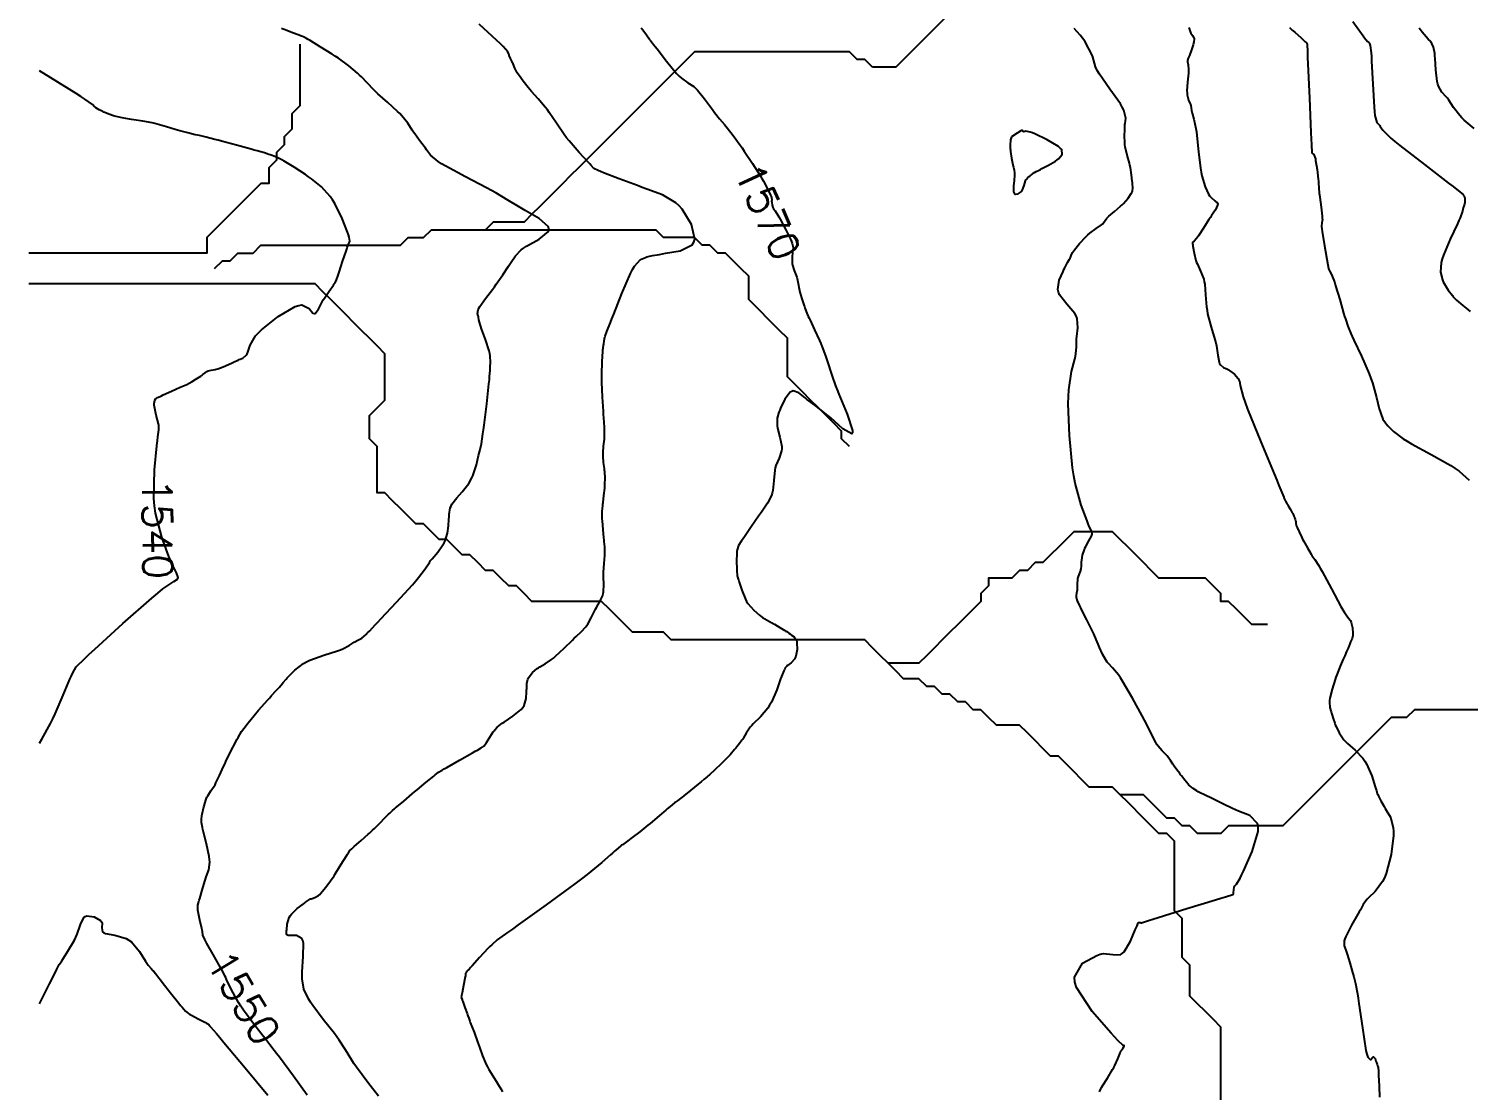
# Model space of a CAD drawing. Header units: metres. Extents: x 68 to 838477, y 94 to 1191015.
# Drawn here: x 837475.1 to 837661, y 1190464.8 to 1190601.9 of the extents above; entities that cross this region are included whole.
import ezdxf

# ---------------------------------------------------------------- set-up
doc = ezdxf.new("R2010")
doc.units = ezdxf.units.M
doc.header["$LTSCALE"] = 0.3
doc.layers.add('COTAS 10', color=1, linetype='Continuous')
doc.layers.add('DRENAJE', color=5, linetype='Continuous', lineweight=25)
doc.styles.get("Standard").update_dxf_attribs({"font": 'simplex.shx'})

msp = doc.modelspace()

# ---------------------------------------------------------------- linework, layer by layer
at = {"layer": 'COTAS 10'}
for points, elevation in [([(837511.09, 1190464.21), (837509.29, 1190466.66), (837507.48, 1190469.1), (837507.12, 1190469.58), (837506.82, 1190469.98), (837506.26, 1190470.71), (837505.85, 1190471.22), (837505.64, 1190471.49), (837505.39, 1190471.8), (837504.17, 1190473.35), (837502.83, 1190475.19), (837502.51, 1190475.67), (837502.21, 1190476.15), (837501.3, 1190477.8), (837500.67, 1190479.11), (837500.55, 1190479.37), (837500.44, 1190479.59), (837500.25, 1190480.01), (837500.02, 1190480.46), (837499.89, 1190480.69), (837499.73, 1190480.97), (837498.93, 1190482.35), (837498.12, 1190483.76), (837497.97, 1190484.05), (837497.84, 1190484.3), (837497.62, 1190484.85), (837497.54, 1190485.31), (837497.5, 1190485.51), (837497.46, 1190485.74), (837497.42, 1190485.91), (837497.22, 1190486.81), (837497.01, 1190487.88), (837496.97, 1190488.1), (837496.95, 1190488.3), (837496.95, 1190488.75), (837497.08, 1190489.19), (837497.14, 1190489.39), (837497.2, 1190489.61), (837497.52, 1190490.66), (837497.87, 1190491.82), (837497.96, 1190492.11), (837498.05, 1190492.39), (837498.36, 1190493.29), (837498.49, 1190494.3), (837498.47, 1190494.64), (837498.43, 1190495.02), (837498.09, 1190496.64), (837497.68, 1190498.17), (837497.61, 1190498.49), (837497.54, 1190498.77), (837497.44, 1190499.42), (837497.43, 1190499.72), (837497.43, 1190499.78), (837497.43, 1190499.83), (837497.42, 1190499.92), (837497.46, 1190500.17), (837497.49, 1190500.31), (837497.53, 1190500.49), (837497.74, 1190501.42), (837498.04, 1190502.43), (837498.13, 1190502.66), (837498.23, 1190502.87), (837498.62, 1190503.49), (837499.06, 1190504.09), (837499.18, 1190504.29), (837499.3, 1190504.52), (837499.75, 1190505.48), (837500.26, 1190506.62), (837500.42, 1190506.96), (837500.58, 1190507.3), (837501.23, 1190508.6), (837501.86, 1190509.82), (837502.01, 1190510.11), (837502.16, 1190510.37), (837502.6, 1190511.14), (837503.18, 1190511.94), (837503.4, 1190512.22), (837503.66, 1190512.54), (837504.81, 1190513.91), (837505.98, 1190515.24), (837506.24, 1190515.53), (837506.47, 1190515.79), (837507.09, 1190516.46), (837507.49, 1190516.89), (837507.58, 1190517), (837507.68, 1190517.11), (837507.96, 1190517.47), (837508.34, 1190517.92), (837508.49, 1190518.09), (837508.66, 1190518.27), (837509.46, 1190519.09), (837510.61, 1190519.95), (837511, 1190520.17), (837511.43, 1190520.37), (837513.24, 1190521.03), (837514.98, 1190521.58), (837515.36, 1190521.72), (837515.69, 1190521.85), (837516.51, 1190522.27), (837517, 1190522.6), (837517.12, 1190522.68), (837517.24, 1190522.75), (837517.61, 1190522.94), (837517.94, 1190523.12), (837518.03, 1190523.17), (837518.12, 1190523.23), (837518.43, 1190523.48), (837518.73, 1190523.75), (837518.81, 1190523.83), (837518.88, 1190523.9), (837519.15, 1190524.18), (837519.84, 1190524.92), (837520.18, 1190525.28), (837520.59, 1190525.72), (837522.61, 1190527.86), (837524.67, 1190530.11), (837525.1, 1190530.6), (837525.47, 1190531.04), (837526.32, 1190532.19), (837526.85, 1190533), (837527.02, 1190533.23), (837527.2, 1190533.47), (837527.94, 1190534.34), (837528.61, 1190535.25), (837528.76, 1190535.51), (837528.88, 1190535.78), (837529.18, 1190536.76), (837529.31, 1190537.74), (837529.34, 1190538.01), (837529.36, 1190538.27), (837529.4, 1190539.17), (837529.56, 1190540.03), (837529.65, 1190540.27), (837529.77, 1190540.51), (837530.4, 1190541.34), (837531.11, 1190542.13), (837531.28, 1190542.33), (837531.44, 1190542.53), (837531.94, 1190543.19), (837532.35, 1190543.94), (837532.46, 1190544.19), (837532.57, 1190544.46), (837532.92, 1190545.61), (837533.22, 1190546.8), (837533.29, 1190547.1), (837533.36, 1190547.39), (837533.57, 1190548.32), (837533.78, 1190549.62), (837533.86, 1190550.14), (837533.93, 1190550.74), (837534.26, 1190553.47), (837534.55, 1190556.07), (837534.6, 1190556.58), (837534.64, 1190557), (837534.69, 1190557.77), (837534.69, 1190558.04), (837534.69, 1190558.15), (837534.7, 1190558.27), (837534.77, 1190558.83), (837534.72, 1190559.68), (837534.66, 1190559.98), (837534.57, 1190560.32), (837534.1, 1190561.78), (837533.6, 1190563.19), (837533.5, 1190563.49), (837533.42, 1190563.74), (837533.26, 1190564.33), (837533.21, 1190564.66), (837533.19, 1190564.75), (837533.16, 1190564.83), (837533.05, 1190565.14), (837533.14, 1190565.62), (837533.23, 1190565.82), (837533.36, 1190566.04), (837534.09, 1190567.07), (837535.01, 1190568.27), (837535.25, 1190568.6), (837535.49, 1190568.93), (837536.33, 1190570.14), (837537.07, 1190571.25), (837537.25, 1190571.52), (837537.43, 1190571.78), (837537.96, 1190572.59), (837538.72, 1190573.36), (837539.03, 1190573.59), (837539.39, 1190573.83), (837541.05, 1190574.76), (837542.23, 1190575.76), (837542.29, 1190576.05), (837542.23, 1190576.33), (837541.04, 1190577.41), (837539.23, 1190578.44), (837538.78, 1190578.71), (837538.35, 1190578.96), (837537, 1190579.8), (837535.42, 1190580.72), (837534.86, 1190581.04), (837534.24, 1190581.37), (837531.53, 1190582.79), (837528.96, 1190584.18), (837528.43, 1190584.5), (837527.98, 1190584.79), (837527, 1190585.62), (837526.5, 1190586.3), (837526.35, 1190586.5), (837526.19, 1190586.71), (837525.6, 1190587.5), (837524.99, 1190588.35), (837524.82, 1190588.59), (837524.65, 1190588.83), (837524.06, 1190589.72), (837523.3, 1190590.68), (837523.04, 1190590.97), (837522.74, 1190591.26), (837521.47, 1190592.42), (837520.19, 1190593.54), (837519.9, 1190593.82), (837519.62, 1190594.08), (837518.85, 1190594.91), (837518.1, 1190595.7), (837517.85, 1190595.94), (837517.58, 1190596.18), (837516.44, 1190597.12), (837515.11, 1190598.11), (837514.71, 1190598.38), (837514.31, 1190598.65), (837512.77, 1190599.61), (837511.46, 1190600.39), (837511.2, 1190600.54), (837510.99, 1190600.66), (837510.61, 1190600.87), (837510.34, 1190600.97), (837510.2, 1190601.02), (837510.04, 1190601.09), (837509.2, 1190601.41), (837508.23, 1190601.79), (837507.99, 1190601.88), (837507.75, 1190601.97)], 1550), ([(837520.28, 1190464.05), (837518.92, 1190465.84), (837517.46, 1190467.8), (837517.12, 1190468.28), (837516.83, 1190468.71), (837516.01, 1190470.03), (837515.21, 1190471.31), (837514.91, 1190471.72), (837514.59, 1190472.16), (837513.16, 1190473.97), (837511.79, 1190475.77), (837511.5, 1190476.22), (837511.25, 1190476.63), (837510.66, 1190477.9), (837510.44, 1190479.21), (837510.42, 1190479.65), (837510.42, 1190480.12), (837510.56, 1190482.09), (837510.59, 1190483.83), (837510.51, 1190484.16), (837510.39, 1190484.42), (837509.68, 1190484.82), (837508.9, 1190484.81), (837508.75, 1190484.82), (837508.63, 1190484.83), (837508.43, 1190484.88), (837508.41, 1190484.96), (837508.41, 1190484.98), (837508.4, 1190485), (837508.39, 1190485.06), (837508.41, 1190485.28), (837508.42, 1190485.4), (837508.43, 1190485.55), (837508.51, 1190486.27), (837508.76, 1190487.12), (837508.89, 1190487.34), (837509.04, 1190487.56), (837509.78, 1190488.28), (837510.55, 1190488.87), (837510.72, 1190488.99), (837510.87, 1190489.1), (837511.24, 1190489.37), (837511.51, 1190489.53), (837511.6, 1190489.57), (837511.7, 1190489.61), (837512.08, 1190489.73), (837512.55, 1190490), (837512.69, 1190490.12), (837512.84, 1190490.27), (837513.46, 1190491.02), (837514, 1190491.75), (837514.1, 1190491.89), (837514.19, 1190492.01), (837514.34, 1190492.22), (837514.54, 1190492.53), (837514.65, 1190492.7), (837514.78, 1190492.92), (837515.47, 1190494.01), (837516.16, 1190495.1), (837516.29, 1190495.31), (837516.4, 1190495.49), (837516.59, 1190495.78), (837516.84, 1190496), (837516.98, 1190496.13), (837517.15, 1190496.29), (837518.05, 1190497.08), (837518.95, 1190497.89), (837519.13, 1190498.04), (837519.27, 1190498.17), (837519.53, 1190498.4), (837519.76, 1190498.63), (837519.88, 1190498.75), (837520.04, 1190498.91), (837521.59, 1190500.47), (837521.74, 1190500.62), (837521.87, 1190500.75), (837522.1, 1190500.97), (837522.36, 1190501.18), (837522.5, 1190501.3), (837522.67, 1190501.44), (837523.54, 1190502.18), (837524.64, 1190503.11), (837524.95, 1190503.37), (837525.27, 1190503.63), (837526.44, 1190504.6), (837527.41, 1190505.4), (837527.6, 1190505.55), (837527.76, 1190505.68), (837528.05, 1190505.91), (837528.51, 1190506.17), (837528.77, 1190506.32), (837529.1, 1190506.51), (837530.76, 1190507.46), (837532.44, 1190508.42), (837532.77, 1190508.61), (837533.05, 1190508.76), (837533.55, 1190509.06), (837533.68, 1190509.14), (837533.72, 1190509.16), (837533.75, 1190509.19), (837533.88, 1190509.26), (837534.08, 1190509.49), (837534.16, 1190509.6), (837534.25, 1190509.74), (837534.67, 1190510.41), (837535.11, 1190511.1), (837535.22, 1190511.26), (837535.32, 1190511.39), (837535.6, 1190511.73), (837536.06, 1190512.08), (837536.26, 1190512.22), (837536.5, 1190512.38), (837537.62, 1190513.13), (837538.7, 1190514.02), (837538.91, 1190514.26), (837539.08, 1190514.51), (837539.37, 1190515.43), (837539.4, 1190516.28), (837539.41, 1190516.49), (837539.42, 1190516.7), (837539.44, 1190517.35), (837539.57, 1190517.93), (837539.64, 1190518.09), (837539.73, 1190518.24), (837540.19, 1190518.78), (837540.78, 1190519.28), (837540.95, 1190519.4), (837541.13, 1190519.52), (837541.82, 1190519.92), (837542.63, 1190520.45), (837542.89, 1190520.65), (837543.16, 1190520.88), (837544.26, 1190521.91), (837545.32, 1190522.97), (837545.57, 1190523.21), (837545.81, 1190523.43), (837546.49, 1190524.07), (837547.03, 1190524.65), (837547.16, 1190524.83), (837547.3, 1190525.03), (837547.75, 1190525.85), (837548.18, 1190526.72), (837548.3, 1190526.95), (837548.43, 1190527.17), (837548.88, 1190527.95), (837549.24, 1190528.74), (837549.31, 1190528.98), (837549.35, 1190529.22), (837549.39, 1190530.14), (837549.35, 1190531.15), (837549.35, 1190531.45), (837549.36, 1190531.74), (837549.44, 1190532.87), (837549.52, 1190533.91), (837549.53, 1190534.15), (837549.53, 1190534.37), (837549.5, 1190535.02), (837549.43, 1190535.68), (837549.41, 1190535.92), (837549.38, 1190536.17), (837549.28, 1190537.27), (837549.21, 1190538.38), (837549.19, 1190538.65), (837549.19, 1190538.89), (837549.19, 1190539.62), (837549.25, 1190540.3), (837549.27, 1190540.52), (837549.29, 1190540.75), (837549.4, 1190541.66), (837549.5, 1190542.6), (837549.52, 1190542.85), (837549.53, 1190543.09), (837549.54, 1190543.9), (837549.5, 1190544.68), (837549.48, 1190544.9), (837549.46, 1190545.12), (837549.35, 1190545.91), (837549.28, 1190546.72), (837549.28, 1190546.95), (837549.28, 1190547.18), (837549.36, 1190548.03), (837549.45, 1190548.92), (837549.46, 1190549.18), (837549.47, 1190549.45), (837549.45, 1190550.45), (837549.38, 1190551.68), (837549.36, 1190552.09), (837549.34, 1190552.53), (837549.22, 1190554.36), (837549.14, 1190556.3), (837549.13, 1190556.8), (837549.13, 1190557.29), (837549.17, 1190558.95), (837549.25, 1190560.22), (837549.26, 1190560.47), (837549.28, 1190560.67), (837549.33, 1190561.05), (837549.37, 1190561.18), (837549.37, 1190561.23), (837549.38, 1190561.29), (837549.41, 1190561.55), (837549.47, 1190561.93), (837549.51, 1190562.06), (837549.55, 1190562.21), (837549.78, 1190562.81), (837550.24, 1190563.98), (837550.43, 1190564.48), (837550.66, 1190565.05), (837551.7, 1190567.72), (837552.82, 1190570.32), (837553.09, 1190570.84), (837553.34, 1190571.28), (837554.12, 1190572.13), (837554.76, 1190572.39), (837554.93, 1190572.45), (837555.1, 1190572.5), (837555.69, 1190572.64), (837556.58, 1190572.79), (837556.94, 1190572.85), (837557.35, 1190572.92), (837559.23, 1190573.25), (837560.8, 1190574.01), (837561.01, 1190574.35), (837561.12, 1190574.75), (837560.71, 1190576.66), (837559.51, 1190578.63), (837559.11, 1190579.07), (837558.69, 1190579.46), (837556.96, 1190580.47), (837554.95, 1190581.22), (837554.35, 1190581.44), (837553.74, 1190581.67), (837551.37, 1190582.56), (837549.36, 1190583.33), (837548.97, 1190583.49), (837548.65, 1190583.62), (837548.1, 1190583.89), (837547.77, 1190584.26), (837547.58, 1190584.46), (837547.36, 1190584.71), (837546.21, 1190585.93), (837544.91, 1190587.43), (837544.58, 1190587.84), (837544.27, 1190588.25), (837543.26, 1190589.73), (837542.34, 1190591.1), (837542.09, 1190591.45), (837541.83, 1190591.79), (837540.9, 1190592.89), (837540.03, 1190593.84), (837539.81, 1190594.09), (837539.61, 1190594.33), (837538.96, 1190595.14), (837538.45, 1190595.87), (837538.32, 1190596.06), (837538.21, 1190596.24), (837537.9, 1190596.85), (837537.66, 1190597.4), (837537.6, 1190597.54), (837537.54, 1190597.67), (837537.34, 1190598.1), (837537.18, 1190598.47), (837537.14, 1190598.56), (837537.11, 1190598.65), (837537, 1190598.93), (837536.37, 1190599.64), (837536.01, 1190600), (837535.56, 1190600.42), (837533.28, 1190602.53)], 1560), ([(837554.2, 1190602.03), (837554.41, 1190601.78), (837554.9, 1190601.14), (837555.14, 1190600.75), (837555.2, 1190600.67), (837555.25, 1190600.59), (837555.41, 1190600.39), (837555.81, 1190599.9), (837556.01, 1190599.64), (837556.26, 1190599.32), (837557.47, 1190597.74), (837558.79, 1190596.14), (837559.11, 1190595.81), (837559.4, 1190595.53), (837560.25, 1190594.94), (837561, 1190594.46), (837561.22, 1190594.25), (837561.46, 1190594.01), (837562.38, 1190592.87), (837563.27, 1190591.65), (837563.49, 1190591.36), (837563.69, 1190591.09), (837564.34, 1190590.31), (837564.95, 1190589.58), (837565.13, 1190589.35), (837565.33, 1190589.11), (837566.07, 1190588.14), (837566.09, 1190588.12), (837566.97, 1190586.91), (837567.23, 1190586.53), (837567.51, 1190586.13), (837568.58, 1190584.53), (837569.58, 1190582.96), (837569.8, 1190582.58), (837570.01, 1190582.24), (837570.58, 1190581.18), (837570.92, 1190580.43), (837570.98, 1190580.27), (837571.03, 1190580.13), (837571.08, 1190579.82), (837571.05, 1190579.61), (837571.06, 1190579.54), (837571.06, 1190579.47), (837571.11, 1190579.16), (837571.22, 1190578.84), (837571.26, 1190578.75), (837571.31, 1190578.67), (837571.51, 1190578.39), (837571.86, 1190577.86), (837572, 1190577.63), (837572.15, 1190577.35), (837572.84, 1190576.04), (837573.49, 1190574.73), (837573.61, 1190574.45), (837573.7, 1190574.21), (837573.83, 1190573.66), (837573.79, 1190573.29), (837573.77, 1190573.17), (837573.76, 1190573.03), (837573.69, 1190572.44), (837573.69, 1190571.78), (837573.72, 1190571.59), (837573.76, 1190571.41), (837573.94, 1190570.85), (837573.98, 1190570.72), (837574.24, 1190570.05), (837574.29, 1190569.86), (837574.34, 1190569.68), (837574.46, 1190569.03), (837574.59, 1190568.34), (837574.64, 1190568.13), (837574.69, 1190567.91), (837574.95, 1190567.06), (837575.22, 1190566.25), (837575.28, 1190566.06), (837575.34, 1190565.89), (837575.52, 1190565.39), (837575.77, 1190564.78), (837575.88, 1190564.54), (837576.01, 1190564.27), (837576.6, 1190563.05), (837577.25, 1190561.67), (837577.41, 1190561.29), (837577.55, 1190560.93), (837578.01, 1190559.67), (837578.38, 1190558.53), (837578.47, 1190558.24), (837578.56, 1190557.96), (837578.85, 1190557.05), (837579.32, 1190555.79), (837579.52, 1190555.29), (837579.74, 1190554.72), (837580.82, 1190552.14), (837581.51, 1190550.02), (837581.49, 1190549.75), (837581.39, 1190549.61), (837580.26, 1190550.27), (837578.68, 1190551.66), (837578.3, 1190551.98), (837577.93, 1190552.28), (837576.8, 1190553.17), (837575.85, 1190553.87), (837575.61, 1190554.05), (837575.37, 1190554.24), (837574.58, 1190554.89), (837573.85, 1190555.14), (837573.65, 1190555.08), (837573.46, 1190554.97), (837572.78, 1190554.07), (837572.22, 1190552.93), (837572.1, 1190552.66), (837572, 1190552.41), (837571.77, 1190551.65), (837571.75, 1190550.89), (837571.78, 1190550.63), (837571.82, 1190550.35), (837572.13, 1190549.18), (837572.36, 1190547.98), (837572.36, 1190547.68), (837572.33, 1190547.39), (837572.01, 1190546.48), (837571.6, 1190545.53), (837571.52, 1190545.23), (837571.46, 1190544.91), (837571.33, 1190543.6), (837571.19, 1190542.28), (837571.11, 1190541.95), (837571.02, 1190541.64), (837570.52, 1190540.64), (837569.83, 1190539.64), (837569.6, 1190539.31), (837569.37, 1190538.97), (837568.41, 1190537.59), (837567.53, 1190536.3), (837567.34, 1190536.02), (837567.17, 1190535.77), (837566.78, 1190535.17), (837566.6, 1190534.62), (837566.57, 1190534.42), (837566.55, 1190534.19), (837566.53, 1190533.16), (837566.56, 1190532.17), (837566.57, 1190531.97), (837566.58, 1190531.8), (837566.59, 1190531.44), (837566.61, 1190531.3), (837566.62, 1190531.26), (837566.62, 1190531.23), (837566.65, 1190531.13), (837566.75, 1190530.82), (837566.8, 1190530.65), (837566.87, 1190530.44), (837567.19, 1190529.4), (837567.67, 1190528.24), (837567.83, 1190527.95), (837568, 1190527.68), (837568.74, 1190526.83), (837569.5, 1190526.18), (837569.69, 1190526.03), (837569.88, 1190525.89), (837570.47, 1190525.52), (837571.06, 1190525.21), (837571.23, 1190525.11), (837571.41, 1190525.01), (837572.12, 1190524.6), (837572.75, 1190524.22), (837572.88, 1190524.14), (837573, 1190524.07), (837573.27, 1190523.88), (837573.47, 1190523.73), (837573.54, 1190523.68), (837573.62, 1190523.62), (837573.96, 1190523.38), (837574.25, 1190522.97), (837574.3, 1190522.8), (837574.33, 1190522.61), (837574.34, 1190521.76), (837574.17, 1190520.88), (837574.09, 1190520.68), (837574, 1190520.5), (837573.56, 1190520.02), (837573.12, 1190519.7), (837573.03, 1190519.63), (837572.96, 1190519.56), (837572.81, 1190519.38), (837572.74, 1190519.23), (837572.72, 1190519.19), (837572.7, 1190519.15), (837572.61, 1190518.98), (837572.42, 1190518.5), (837572.33, 1190518.25), (837572.22, 1190517.97), (837571.72, 1190516.53), (837571.03, 1190514.93), (837570.8, 1190514.55), (837570.57, 1190514.19), (837569.61, 1190513.07), (837568.69, 1190512.16), (837568.48, 1190511.93), (837568.3, 1190511.71), (837567.78, 1190510.96), (837567.41, 1190510.34), (837567.32, 1190510.19), (837567.22, 1190510.04), (837566.91, 1190509.61), (837566.55, 1190509.17), (837566.42, 1190509.02), (837566.28, 1190508.85), (837565.68, 1190508.16), (837564.97, 1190507.4), (837564.77, 1190507.18), (837564.55, 1190506.97), (837563.74, 1190506.22), (837563.02, 1190505.57), (837562.86, 1190505.43), (837562.72, 1190505.3), (837562.36, 1190504.99), (837561.95, 1190504.65), (837561.78, 1190504.51), (837561.58, 1190504.35), (837560.64, 1190503.6), (837559.7, 1190502.85), (837559.5, 1190502.7), (837559.33, 1190502.56), (837558.93, 1190502.25), (837558.68, 1190502.06), (837558.6, 1190502), (837558.52, 1190501.94), (837558.19, 1190501.69), (837557.73, 1190501.32), (837557.56, 1190501.18), (837557.38, 1190501.02), (837556.58, 1190500.32), (837555.63, 1190499.51), (837555.36, 1190499.28), (837555.07, 1190499.05), (837554.02, 1190498.22), (837553.06, 1190497.49), (837552.85, 1190497.33), (837552.66, 1190497.18), (837552.15, 1190496.8), (837551.78, 1190496.53), (837551.68, 1190496.46), (837551.59, 1190496.38), (837551.24, 1190496.1), (837550.71, 1190495.65), (837550.49, 1190495.46), (837550.25, 1190495.24), (837549.12, 1190494.24), (837547.22, 1190492.68), (837546.48, 1190492.12), (837545.66, 1190491.5), (837541.92, 1190488.77), (837538.32, 1190486.18), (837537.58, 1190485.65), (837536.95, 1190485.2), (837535.62, 1190484.24), (837534.9, 1190483.62), (837534.66, 1190483.39), (837534.4, 1190483.14), (837533.33, 1190481.99), (837532.37, 1190480.91), (837532.18, 1190480.7), (837532.02, 1190480.52), (837531.71, 1190480.19), (837531.63, 1190480.11), (837531.61, 1190480.09), (837531.6, 1190480.07), (837531.56, 1190480), (837531.54, 1190479.94), (837531.53, 1190479.92), (837531.53, 1190479.91), (837531.54, 1190479.86), (837531.5, 1190479.61), (837531.47, 1190479.46), (837531.44, 1190479.28), (837531.25, 1190478.35), (837531.07, 1190477.41), (837531.04, 1190477.23), (837531.01, 1190477.08), (837530.98, 1190476.8), (837531.07, 1190476.57), (837531.11, 1190476.45), (837531.17, 1190476.3), (837531.44, 1190475.53), (837531.72, 1190474.75), (837531.78, 1190474.58), (837531.83, 1190474.44), (837531.93, 1190474.13), (837532.06, 1190473.76), (837532.13, 1190473.58), (837532.21, 1190473.36), (837532.62, 1190472.31), (837533.09, 1190471.07), (837533.21, 1190470.74), (837533.33, 1190470.41), (837533.73, 1190469.28), (837534.19, 1190468.16), (837534.35, 1190467.84), (837534.52, 1190467.52), (837535.27, 1190466.35), (837536.08, 1190465.02), (837536.29, 1190464.6)], 1570), ([(837613.39, 1190464.6), (837613.57, 1190465.01), (837613.67, 1190465.19), (837613.79, 1190465.4), (837614.41, 1190466.39), (837615.09, 1190467.49), (837615.25, 1190467.77), (837615.39, 1190468.04), (837615.78, 1190468.9), (837616.03, 1190469.53), (837616.08, 1190469.65), (837616.12, 1190469.75), (837616.19, 1190469.91), (837616.24, 1190469.98), (837616.27, 1190470.02), (837616.3, 1190470.06), (837616.45, 1190470.3), (837616.56, 1190470.52), (837616.57, 1190470.56), (837616.56, 1190470.59), (837616.47, 1190470.6), (837615.76, 1190471.25), (837615.36, 1190471.67), (837614.88, 1190472.2), (837612.44, 1190475), (837610.43, 1190478.09), (837610.22, 1190478.79), (837610.16, 1190479.44), (837611.21, 1190481.23), (837613.05, 1190482.24), (837613.49, 1190482.4), (837613.89, 1190482.49), (837615.11, 1190482.37), (837616.08, 1190482.33), (837616.33, 1190482.48), (837616.58, 1190482.7), (837617.4, 1190484.06), (837618.02, 1190485.53), (837618.14, 1190485.82), (837618.24, 1190486.05), (837618.4, 1190486.45), (837618.44, 1190486.49), (837618.46, 1190486.49), (837618.48, 1190486.5), (837618.59, 1190486.49), (837618.7, 1190486.48), (837618.72, 1190486.48), (837618.74, 1190486.47), (837618.78, 1190486.47), (837618.79, 1190486.47), (837618.79, 1190486.47), (837618.81, 1190486.47), (837619.72, 1190486.75), (837620.29, 1190486.92), (837620.99, 1190487.14), (837624.68, 1190488.28), (837628.37, 1190489.42), (837629.08, 1190489.64), (837629.66, 1190489.82), (837630.62, 1190490.12), (837630.69, 1190490.23), (837630.7, 1190490.28), (837630.71, 1190490.35), (837630.73, 1190490.69), (837630.79, 1190491.06), (837630.82, 1190491.15), (837630.86, 1190491.23), (837631.07, 1190491.46), (837631.54, 1190492.21), (837631.74, 1190492.62), (837631.98, 1190493.12), (837633.11, 1190495.65), (837633.88, 1190498.26), (837633.89, 1190498.8), (837633.81, 1190499.27), (837632.81, 1190500.33), (837631.33, 1190500.89), (837630.95, 1190501.05), (837630.59, 1190501.21), (837629.41, 1190501.77), (837628.39, 1190502.3), (837628.13, 1190502.43), (837627.87, 1190502.55), (837627.03, 1190502.95), (837626.32, 1190503.3), (837626.14, 1190503.39), (837625.98, 1190503.48), (837625.49, 1190503.79), (837625.07, 1190504.14), (837624.95, 1190504.25), (837624.83, 1190504.38), (837624.4, 1190504.89), (837623.97, 1190505.44), (837623.86, 1190505.58), (837623.75, 1190505.72), (837623.38, 1190506.21), (837623.05, 1190506.68), (837622.96, 1190506.81), (837622.87, 1190506.94), (837622.57, 1190507.41), (837622.24, 1190507.89), (837622.12, 1190508.02), (837622.01, 1190508.16), (837621.5, 1190508.66), (837620.96, 1190509.28), (837620.81, 1190509.5), (837620.67, 1190509.73), (837620.15, 1190510.74), (837619.46, 1190512.15), (837619.2, 1190512.64), (837618.92, 1190513.18), (837617.66, 1190515.48), (837616.38, 1190517.66), (837616.09, 1190518.11), (837615.83, 1190518.5), (837615.09, 1190519.38), (837614.54, 1190519.94), (837614.4, 1190520.12), (837614.26, 1190520.32), (837613.8, 1190521.17), (837613.41, 1190522.03), (837613.31, 1190522.24), (837613.23, 1190522.43), (837612.97, 1190523.05), (837612.65, 1190523.76), (837612.53, 1190524.02), (837612.39, 1190524.31), (837611.74, 1190525.59), (837611.11, 1190526.85), (837610.97, 1190527.13), (837610.85, 1190527.38), (837610.56, 1190528.04), (837610.43, 1190528.48), (837610.42, 1190528.59), (837610.41, 1190528.7), (837610.46, 1190529.06), (837610.54, 1190529.45), (837610.56, 1190529.57), (837610.57, 1190529.7), (837610.56, 1190530.23), (837610.58, 1190530.78), (837610.6, 1190530.92), (837610.63, 1190531.06), (837610.8, 1190531.52), (837610.97, 1190531.94), (837611, 1190532.05), (837611.02, 1190532.16), (837611.05, 1190532.53), (837611.07, 1190532.97), (837611.09, 1190533.12), (837611.11, 1190533.28), (837611.22, 1190533.93), (837611.44, 1190534.66), (837611.52, 1190534.86), (837611.61, 1190535.06), (837612.02, 1190535.78), (837612.37, 1190536.4), (837612.42, 1190536.54), (837612.45, 1190536.66), (837612.4, 1190536.98), (837612.08, 1190537.63), (837611.94, 1190537.97), (837611.79, 1190538.37), (837611.03, 1190540.38), (837610.26, 1190543.25), (837610.08, 1190544.19), (837609.92, 1190545.21), (837609.5, 1190549.41), (837609.35, 1190553.49), (837609.37, 1190554.42), (837609.42, 1190555.27), (837609.79, 1190557.66), (837610.21, 1190559.26), (837610.29, 1190559.63), (837610.34, 1190559.96), (837610.41, 1190560.86), (837610.42, 1190561.64), (837610.43, 1190561.89), (837610.46, 1190562.16), (837610.6, 1190563.28), (837610.5, 1190564.49), (837610.37, 1190564.83), (837610.19, 1190565.16), (837609.18, 1190566.36), (837608.23, 1190567.55), (837608.1, 1190567.89), (837608.02, 1190568.23), (837608.2, 1190569.47), (837608.69, 1190570.57), (837608.81, 1190570.83), (837608.93, 1190571.06), (837609.28, 1190571.72), (837609.54, 1190572.17), (837609.59, 1190572.28), (837609.63, 1190572.38), (837609.73, 1190572.66), (837609.92, 1190573.04), (837610.03, 1190573.2), (837610.16, 1190573.37), (837610.83, 1190574.2), (837611.67, 1190575.09), (837611.9, 1190575.3), (837612.13, 1190575.51), (837612.98, 1190576.13), (837613.67, 1190576.62), (837613.81, 1190576.73), (837613.92, 1190576.84), (837614.13, 1190577.14), (837614.34, 1190577.48), (837614.46, 1190577.6), (837614.6, 1190577.73), (837615.32, 1190578.33), (837616.12, 1190579), (837616.32, 1190579.19), (837616.51, 1190579.37), (837617.1, 1190580.03), (837617.5, 1190580.64), (837617.58, 1190580.79), (837617.64, 1190580.94), (837617.71, 1190581.38), (837617.66, 1190581.88), (837617.65, 1190582.05), (837617.63, 1190582.24), (837617.53, 1190583.06), (837617.39, 1190584.02), (837617.33, 1190584.29), (837617.26, 1190584.57), (837616.98, 1190585.62), (837616.72, 1190586.66), (837616.68, 1190586.94), (837616.65, 1190587.2), (837616.63, 1190588.12), (837616.67, 1190588.83), (837616.67, 1190588.97), (837616.67, 1190589.08), (837616.67, 1190589.28), (837616.67, 1190589.47), (837616.68, 1190589.58), (837616.7, 1190589.7), (837616.78, 1190590.36), (837616.53, 1190591.43), (837616.34, 1190591.81), (837616.09, 1190592.24), (837614.75, 1190594.11), (837613.38, 1190596.07), (837613.11, 1190596.55), (837612.89, 1190597), (837612.5, 1190598.42), (837611.49, 1190600.33), (837610.88, 1190601.1), (837610.12, 1190601.98)], 1580), ([(837624.94, 1190602.08), (837625.11, 1190601.58), (837625.16, 1190601.46), (837625.21, 1190601.35), (837625.42, 1190601.04), (837625.58, 1190600.77), (837625.6, 1190600.69), (837625.62, 1190600.6), (837625.59, 1190600.24), (837625.49, 1190599.83), (837625.45, 1190599.71), (837625.41, 1190599.58), (837625.24, 1190599.07), (837625.06, 1190598.6), (837625.01, 1190598.49), (837624.97, 1190598.39), (837624.83, 1190598.11), (837624.76, 1190597.84), (837624.75, 1190597.75), (837624.75, 1190597.66), (837624.83, 1190597.26), (837624.89, 1190596.65), (837624.89, 1190596.43), (837624.88, 1190596.17), (837624.77, 1190595.04), (837624.69, 1190593.89), (837624.7, 1190593.63), (837624.72, 1190593.39), (837624.9, 1190592.71), (837625.12, 1190592.24), (837625.16, 1190592.13), (837625.19, 1190592.03), (837625.23, 1190591.73), (837625.27, 1190591.36), (837625.31, 1190591.21), (837625.35, 1190591.04), (837625.57, 1190590.25), (837625.83, 1190589.05), (837625.9, 1190588.61), (837625.96, 1190588.14), (837626.18, 1190586.04), (837626.44, 1190583.9), (837626.52, 1190583.39), (837626.62, 1190582.92), (837627.02, 1190581.53), (837627.49, 1190580.55), (837627.62, 1190580.34), (837627.76, 1190580.16), (837628.28, 1190579.72), (837628.63, 1190579.38), (837628.66, 1190579.26), (837628.65, 1190579.13), (837628.39, 1190578.55), (837627.87, 1190577.79), (837627.71, 1190577.54), (837627.53, 1190577.28), (837626.83, 1190576.18), (837626.18, 1190575.19), (837626.04, 1190574.99), (837625.92, 1190574.82), (837625.61, 1190574.48), (837625.46, 1190574.36), (837625.44, 1190574.33), (837625.41, 1190574.3), (837625.39, 1190574.21), (837625.43, 1190573.96), (837625.46, 1190573.83), (837625.62, 1190572.92), (837625.85, 1190572), (837625.93, 1190571.75), (837626.03, 1190571.5), (837626.45, 1190570.6), (837626.85, 1190569.58), (837626.93, 1190569.26), (837626.99, 1190568.92), (837627.09, 1190567.55), (837627.2, 1190566.01), (837627.28, 1190565.56), (837627.36, 1190565.11), (837627.83, 1190563.4), (837628.31, 1190561.77), (837628.41, 1190561.37), (837628.49, 1190560.99), (837628.67, 1190559.78), (837628.84, 1190558.88), (837628.91, 1190558.7), (837629, 1190558.54), (837629.42, 1190558.19), (837629.94, 1190557.95), (837630.09, 1190557.86), (837630.24, 1190557.76), (837630.83, 1190557.3), (837631.3, 1190556.76), (837631.39, 1190556.6), (837631.46, 1190556.45), (837631.55, 1190555.87), (837631.93, 1190554.39), (837632.19, 1190553.67), (837632.51, 1190552.81), (837634.21, 1190548.59), (837635.94, 1190544.43), (837636.28, 1190543.61), (837636.56, 1190542.93), (837637.06, 1190541.71), (837637.18, 1190541.41), (837637.22, 1190541.33), (837637.26, 1190541.24), (837637.43, 1190540.91), (837637.63, 1190540.54), (837637.7, 1190540.43), (837637.77, 1190540.31), (837638.04, 1190539.84), (837638.29, 1190539.41), (837638.35, 1190539.31), (837638.4, 1190539.22), (837638.51, 1190538.97), (837638.57, 1190538.79), (837638.59, 1190538.74), (837638.61, 1190538.69), (837638.67, 1190538.53), (837638.72, 1190538.36), (837638.73, 1190538.31), (837638.74, 1190538.26), (837638.75, 1190538.07), (837638.81, 1190537.77), (837638.85, 1190537.66), (837638.9, 1190537.53), (837639.16, 1190536.95), (837639.52, 1190536.23), (837639.63, 1190536), (837639.75, 1190535.78), (837640.24, 1190534.88), (837640.71, 1190534.07), (837640.83, 1190533.89), (837640.93, 1190533.74), (837641.22, 1190533.37), (837641.69, 1190532.65), (837641.9, 1190532.27), (837642.15, 1190531.82), (837643.35, 1190529.57), (837644.55, 1190527.32), (837644.81, 1190526.88), (837645.03, 1190526.51), (837645.54, 1190525.81), (837645.8, 1190525.49), (837645.86, 1190525.36), (837645.91, 1190525.22), (837646.05, 1190524.54), (837646.11, 1190523.85), (837646.11, 1190523.7), (837646.1, 1190523.56), (837646.01, 1190523.19), (837645.88, 1190522.92), (837645.85, 1190522.84), (837645.82, 1190522.76), (837645.71, 1190522.48), (837645.59, 1190522.16), (837645.54, 1190522.05), (837645.5, 1190521.94), (837645.31, 1190521.5), (837645.06, 1190520.92), (837644.88, 1190520.5), (837644.48, 1190519.58), (837644.04, 1190518.5), (837643.93, 1190518.18), (837643.81, 1190517.86), (837643.42, 1190516.61), (837643.14, 1190515.46), (837643.1, 1190515.19), (837643.08, 1190514.95), (837643.15, 1190514.25), (837643.32, 1190513.69), (837643.36, 1190513.54), (837643.4, 1190513.39), (837643.56, 1190512.84), (837643.77, 1190512.22), (837643.85, 1190512.03), (837643.94, 1190511.82), (837644.35, 1190511), (837644.96, 1190510.1), (837645.17, 1190509.86), (837645.4, 1190509.61), (837646.4, 1190508.74), (837647.41, 1190507.7), (837647.66, 1190507.35), (837647.88, 1190506.98), (837648.55, 1190505.42), (837649.01, 1190504.02), (837649.09, 1190503.75), (837649.16, 1190503.53), (837649.27, 1190503.17), (837649.34, 1190503.01), (837649.39, 1190502.92), (837649.44, 1190502.8), (837649.74, 1190502.22), (837650.15, 1190501.46), (837650.28, 1190501.23), (837650.41, 1190500.99), (837650.96, 1190500.08), (837651.34, 1190498.75), (837651.36, 1190498.26), (837651.35, 1190497.71), (837651.04, 1190495.26), (837650.4, 1190492.82), (837650.19, 1190492.28), (837649.96, 1190491.79), (837649.01, 1190490.5), (837648.13, 1190489.68), (837647.95, 1190489.49), (837647.79, 1190489.31), (837647.43, 1190488.8), (837647.08, 1190488.14), (837646.93, 1190487.87), (837646.76, 1190487.56), (837645.94, 1190486.13), (837645.2, 1190484.7), (837645.08, 1190484.4), (837644.99, 1190484.13), (837644.98, 1190483.48), (837645.22, 1190482.9), (837645.31, 1190482.67), (837645.39, 1190482.42), (837645.74, 1190481.27), (837646.08, 1190480.05), (837646.17, 1190479.76), (837646.24, 1190479.48), (837646.46, 1190478.62), (837646.71, 1190477.29), (837646.8, 1190476.72), (837646.9, 1190476.05), (837647.34, 1190472.89), (837647.8, 1190469.98), (837647.92, 1190469.47), (837648.03, 1190469.09), (837648.39, 1190468.77), (837648.68, 1190469.11), (837648.74, 1190469.15), (837648.8, 1190469.15), (837648.98, 1190468.93), (837649.1, 1190468.58), (837649.14, 1190468.49), (837649.17, 1190468.41), (837649.25, 1190468.17), (837649.31, 1190467.98), (837649.33, 1190467.93), (837649.34, 1190467.89), (837649.37, 1190467.75), (837649.41, 1190467.3), (837649.42, 1190467.06), (837649.43, 1190466.78), (837649.5, 1190465.34), (837649.54, 1190463.92)], 1590), ([(837637.91, 1190602.07), (837638.29, 1190601.75), (837638.62, 1190601.47), (837639.42, 1190600.76), (837639.97, 1190600.24), (837640.07, 1190600.14), (837640.08, 1190600.14), (837640.08, 1190600.14), (837640.08, 1190600.13), (837640.09, 1190600.13), (837640.09, 1190600.13), (837640.09, 1190600.13), (837640.09, 1190600.13), (837640.1, 1190600.13), (837640.11, 1190600.12), (837640.11, 1190600.11), (837640.12, 1190600.1), (837640.17, 1190600.03), (837640.17, 1190600.02), (837640.18, 1190600.02), (837640.19, 1190600.01), (837640.19, 1190600), (837640.19, 1190600), (837640.2, 1190599.99), (837640.24, 1190598.91), (837640.27, 1190598.23), (837640.31, 1190597.38), (837640.5, 1190592.95), (837640.69, 1190588.52), (837640.73, 1190587.67), (837640.76, 1190586.99), (837640.81, 1190585.91), (837640.82, 1190585.89), (837640.83, 1190585.89), (837640.84, 1190585.87), (837640.88, 1190585.83), (837640.9, 1190585.81), (837640.93, 1190585.79), (837641.06, 1190585.69), (837641.22, 1190585.32), (837641.27, 1190585.12), (837641.31, 1190584.89), (837641.49, 1190583.74), (837641.63, 1190582.52), (837641.66, 1190582.25), (837641.68, 1190582), (837641.72, 1190581.36), (837641.77, 1190580.71), (837641.8, 1190580.46), (837641.84, 1190580.17), (837642.01, 1190578.9), (837642.16, 1190577.7), (837642.17, 1190577.46), (837642.18, 1190577.26), (837642.11, 1190576.9), (837642.07, 1190576.38), (837642.1, 1190576.09), (837642.14, 1190575.73), (837642.44, 1190573.91), (837642.88, 1190571.45), (837642.97, 1190570.96), (837643.03, 1190570.82), (837643.06, 1190570.75), (837643.11, 1190570.67), (837643.33, 1190570.26), (837643.66, 1190569.45), (837643.77, 1190569.12), (837643.89, 1190568.74), (837644.41, 1190566.97), (837644.92, 1190565.18), (837645.04, 1190564.78), (837645.15, 1190564.44), (837645.45, 1190563.53), (837645.86, 1190562.57), (837646.04, 1190562.17), (837646.24, 1190561.72), (837647.21, 1190559.65), (837648.21, 1190557.36), (837648.43, 1190556.77), (837648.64, 1190556.2), (837649.18, 1190554.32), (837649.53, 1190552.82), (837649.62, 1190552.5), (837649.71, 1190552.22), (837649.97, 1190551.52), (837650.32, 1190551.01), (837650.46, 1190550.84), (837650.62, 1190550.66), (837651.36, 1190549.92), (837652.63, 1190548.96), (837653.12, 1190548.65), (837653.68, 1190548.32), (837656.23, 1190546.94), (837658.78, 1190545.5), (837659.34, 1190545.14), (837659.84, 1190544.78), (837661.12, 1190543.62)], 1600), ([(837646.11, 1190602.87), (837647.21, 1190601.32), (837647.43, 1190601.01), (837647.62, 1190600.76), (837648.02, 1190600.29), (837648.18, 1190600.13), (837648.22, 1190600.08), (837648.26, 1190600.02), (837648.36, 1190599.76), (837648.46, 1190598.82), (837648.5, 1190598.33), (837648.53, 1190597.74), (837648.68, 1190594.77), (837648.85, 1190591.81), (837648.91, 1190591.23), (837648.97, 1190590.74), (837649.22, 1190589.83), (837649.5, 1190589.52), (837649.58, 1190589.42), (837649.66, 1190589.3), (837649.98, 1190588.82), (837651.01, 1190587.81), (837651.54, 1190587.36), (837652.17, 1190586.85), (837655.35, 1190584.38), (837658.47, 1190582), (837659.07, 1190581.54), (837659.55, 1190581.17), (837660.34, 1190580.52), (837660.38, 1190580.44), (837660.39, 1190580.42), (837660.4, 1190580.41), (837660.44, 1190580.36), (837660.47, 1190580.32), (837660.47, 1190580.31), (837660.48, 1190580.3), (837660.5, 1190580.25), (837660.51, 1190580.21), (837660.52, 1190580.19), (837660.52, 1190580.17), (837660.54, 1190580.11), (837660.56, 1190580.04), (837660.56, 1190580.02), (837660.56, 1190580), (837660.57, 1190579.92), (837660.57, 1190579.84), (837660.57, 1190579.81), (837660.57, 1190579.79), (837660.58, 1190579.7), (837660.58, 1190579.58), (837660.57, 1190579.54), (837660.56, 1190579.49), (837660.51, 1190579.29), (837660.43, 1190579.01), (837660.41, 1190578.91), (837660.38, 1190578.81), (837660.28, 1190578.37), (837659.96, 1190577.52), (837659.8, 1190577.16), (837659.62, 1190576.74), (837658.68, 1190574.76), (837657.8, 1190572.68), (837657.65, 1190572.19), (837657.53, 1190571.75), (837657.44, 1190570.48), (837657.69, 1190569.51), (837657.79, 1190569.25), (837657.91, 1190569.01), (837658.43, 1190568.16), (837658.96, 1190567.47), (837659.08, 1190567.32), (837659.19, 1190567.19), (837659.49, 1190566.86), (837660.31, 1190566.18), (837660.74, 1190565.83), (837661.26, 1190565.41)], 1610), ([(837661.76, 1190589.05), (837660.5, 1190590.12), (837660.2, 1190590.41), (837659.93, 1190590.71), (837659.13, 1190591.77), (837658.5, 1190592.72), (837658.33, 1190592.94), (837658.17, 1190593.15), (837657.62, 1190593.75), (837657.18, 1190594.49), (837657.09, 1190594.78), (837657.02, 1190595.11), (837656.85, 1190596.6), (837656.76, 1190598.1), (837656.72, 1190598.44), (837656.69, 1190598.74), (837656.53, 1190599.53), (837656.32, 1190600.04), (837656.24, 1190600.15), (837656.17, 1190600.26), (837655.86, 1190600.57), (837655.07, 1190601.5), (837654.69, 1190602)], 1620), ([(837476.51, 1190509.65), (837476.81, 1190510.15), (837477.92, 1190512.2), (837478.22, 1190512.81), (837478.52, 1190513.43), (837479.56, 1190515.84), (837480.44, 1190517.94), (837480.63, 1190518.37), (837480.8, 1190518.74), (837481.24, 1190519.51), (837482.34, 1190520.59), (837482.94, 1190521.14), (837483.66, 1190521.8), (837487.29, 1190525.11), (837491, 1190528.4), (837491.77, 1190529.04), (837492.42, 1190529.57), (837493.86, 1190530.53), (837494.33, 1190530.82), (837494.39, 1190530.94), (837494.41, 1190531.07), (837494.2, 1190531.66), (837493.65, 1190532.77), (837493.45, 1190533.24), (837493.23, 1190533.77), (837492.29, 1190536.26), (837491.49, 1190539.38), (837491.37, 1190540.3), (837491.29, 1190541.26), (837491.36, 1190544.95), (837491.66, 1190548.04), (837491.66, 1190548.1), (837491.73, 1190548.71), (837491.79, 1190549.22), (837491.93, 1190550.11), (837491.93, 1190550.5), (837491.9, 1190550.69), (837491.86, 1190550.91), (837491.59, 1190552), (837491.34, 1190553.09), (837491.31, 1190553.32), (837491.3, 1190553.51), (837491.38, 1190553.95), (837491.55, 1190554.15), (837491.59, 1190554.19), (837491.62, 1190554.22), (837491.74, 1190554.3), (837492.08, 1190554.45), (837492.26, 1190554.53), (837492.47, 1190554.63), (837493.56, 1190555.12), (837494.67, 1190555.62), (837494.9, 1190555.72), (837495.09, 1190555.8), (837495.52, 1190555.98), (837495.82, 1190556.13), (837495.95, 1190556.2), (837496.08, 1190556.28), (837496.71, 1190556.67), (837497.34, 1190557.07), (837497.47, 1190557.16), (837497.59, 1190557.25), (837497.88, 1190557.49), (837498.11, 1190557.66), (837498.19, 1190557.7), (837498.28, 1190557.73), (837498.67, 1190557.81), (837499.18, 1190557.92), (837499.34, 1190557.97), (837499.52, 1190558.02), (837500.23, 1190558.28), (837500.92, 1190558.56), (837501.08, 1190558.63), (837501.23, 1190558.7), (837501.66, 1190558.9), (837502.04, 1190559.08), (837502.16, 1190559.14), (837502.28, 1190559.19), (837502.75, 1190559.4), (837503.21, 1190559.78), (837503.32, 1190559.95), (837503.41, 1190560.14), (837503.71, 1190561.04), (837504.41, 1190562.26), (837504.77, 1190562.65), (837505.19, 1190563.06), (837507.33, 1190564.76), (837509.52, 1190566.04), (837509.98, 1190566.2), (837510.39, 1190566.27), (837511.32, 1190565.81), (837511.82, 1190565.18), (837511.96, 1190565.14), (837512.09, 1190565.16), (837512.54, 1190565.72), (837513.01, 1190566.65), (837513.16, 1190566.9), (837513.31, 1190567.15), (837513.93, 1190568.04), (837514.47, 1190568.8), (837514.58, 1190568.96), (837514.68, 1190569.11), (837514.86, 1190569.48), (837515.03, 1190569.99), (837515.11, 1190570.23), (837515.2, 1190570.5), (837515.65, 1190571.85), (837516.09, 1190573.18), (837516.19, 1190573.44), (837516.26, 1190573.67), (837516.42, 1190574.12), (837516.48, 1190574.28), (837516.5, 1190574.32), (837516.52, 1190574.36), (837516.6, 1190574.49), (837516.5, 1190575.01), (837516.41, 1190575.29), (837516.28, 1190575.64), (837515.59, 1190577.41), (837514.64, 1190579.36), (837514.35, 1190579.82), (837514.06, 1190580.25), (837512.91, 1190581.52), (837511.63, 1190582.54), (837511.26, 1190582.82), (837510.87, 1190583.09), (837509.41, 1190584.05), (837508.1, 1190584.84), (837507.81, 1190585), (837507.56, 1190585.14), (837506.91, 1190585.44), (837506.44, 1190585.6), (837506.29, 1190585.64), (837506.14, 1190585.69), (837505.55, 1190585.88), (837504.6, 1190586.15), (837504.24, 1190586.25), (837503.82, 1190586.37), (837501.94, 1190586.89), (837500.01, 1190587.41), (837499.56, 1190587.53), (837499.16, 1190587.63), (837498.04, 1190587.91), (837497.15, 1190588.12), (837496.89, 1190588.18), (837496.63, 1190588.24), (837495.65, 1190588.47), (837494.62, 1190588.73), (837494.32, 1190588.82), (837494.02, 1190588.91), (837492.89, 1190589.27), (837491.72, 1190589.62), (837491.39, 1190589.71), (837491.06, 1190589.78), (837489.84, 1190589.99), (837488.69, 1190590.16), (837488.4, 1190590.2), (837488.12, 1190590.25), (837487.2, 1190590.42), (837486.42, 1190590.6), (837486.23, 1190590.65), (837486.05, 1190590.7), (837485.47, 1190590.9), (837484.96, 1190591.11), (837484.82, 1190591.17), (837484.69, 1190591.23), (837484.2, 1190591.46), (837483.78, 1190591.71), (837483.69, 1190591.78), (837483.59, 1190591.85), (837483.33, 1190592.13), (837482.38, 1190592.83), (837481.86, 1190593.17), (837481.23, 1190593.58), (837477.99, 1190595.57), (837476.51, 1190596.47)], 1540), ([(837602.02, 1190587.97), (837601.9, 1190587.6), (837601.89, 1190587.52), (837601.88, 1190587.43), (837601.84, 1190587.02), (837601.86, 1190586.45), (837601.88, 1190586.26), (837601.9, 1190586.06), (837602.05, 1190585.19), (837602.22, 1190584.37), (837602.26, 1190584.19), (837602.29, 1190584.04), (837602.38, 1190583.66), (837602.42, 1190583.31), (837602.42, 1190583.17), (837602.41, 1190583.02), (837602.36, 1190582.32), (837602.29, 1190581.6), (837602.29, 1190581.43), (837602.28, 1190581.28), (837602.3, 1190580.85), (837602.41, 1190580.61), (837602.47, 1190580.57), (837602.54, 1190580.55), (837602.88, 1190580.6), (837603.26, 1190580.86), (837603.35, 1190580.97), (837603.43, 1190581.1), (837603.66, 1190581.7), (837603.85, 1190582.28), (837603.9, 1190582.4), (837603.96, 1190582.5), (837604.13, 1190582.72), (837604.32, 1190582.83), (837604.38, 1190582.87), (837604.43, 1190582.91), (837604.65, 1190583.1), (837604.87, 1190583.29), (837604.93, 1190583.34), (837605, 1190583.38), (837605.23, 1190583.5), (837605.62, 1190583.68), (837605.78, 1190583.76), (837605.96, 1190583.86), (837606.82, 1190584.31), (837607.71, 1190584.84), (837607.91, 1190584.99), (837608.09, 1190585.14), (837608.58, 1190585.68), (837608.51, 1190586.31), (837608.33, 1190586.51), (837608.08, 1190586.73), (837606.63, 1190587.6), (837605.06, 1190588.35), (837604.73, 1190588.48), (837604.45, 1190588.58), (837603.86, 1190588.68), (837603.63, 1190588.63), (837603.59, 1190588.63), (837603.55, 1190588.64), (837603.51, 1190588.75), (837603.4, 1190588.8), (837603.32, 1190588.78), (837603.23, 1190588.74), (837602.77, 1190588.46), (837602.02, 1190587.97)], 1580), ([(837476.51, 1190475.98), (837477.42, 1190477.79), (837477.81, 1190478.57), (837478.14, 1190479.23), (837478.74, 1190480.47), (837479.06, 1190481.05), (837479.2, 1190481.29), (837479.37, 1190481.56), (837480.18, 1190482.81), (837481.02, 1190484.22), (837481.2, 1190484.6), (837481.37, 1190484.97), (837481.79, 1190486.25), (837482.24, 1190487.15), (837482.42, 1190487.28), (837482.62, 1190487.36), (837483.55, 1190487.23), (837484.37, 1190486.73), (837484.5, 1190486.58), (837484.59, 1190486.42), (837484.57, 1190485.82), (837484.65, 1190485.28), (837484.81, 1190485.17), (837485.02, 1190485.07), (837486.24, 1190484.84), (837487.7, 1190484.44), (837488.06, 1190484.23), (837488.4, 1190483.99), (837489.43, 1190482.74), (837490.2, 1190481.48), (837490.37, 1190481.22), (837490.52, 1190481), (837490.91, 1190480.53), (837491.16, 1190480.3), (837491.22, 1190480.23), (837491.29, 1190480.16), (837491.51, 1190479.88), (837491.93, 1190479.33), (837492.12, 1190479.08), (837492.34, 1190478.79), (837493.41, 1190477.42), (837494.48, 1190476.06), (837494.71, 1190475.78), (837494.91, 1190475.54), (837495.37, 1190475.02), (837495.77, 1190474.72), (837495.94, 1190474.62), (837496.12, 1190474.52), (837496.98, 1190474.07), (837497.79, 1190473.66), (837497.95, 1190473.58), (837498.08, 1190473.51), (837498.32, 1190473.36), (837498.36, 1190473.3), (837498.38, 1190473.28), (837498.39, 1190473.27), (837498.43, 1190473.21), (837498.48, 1190473.15), (837498.5, 1190473.13), (837498.52, 1190473.11), (837498.61, 1190473.02), (837499.36, 1190472.14), (837499.79, 1190471.62), (837500.33, 1190470.99), (837503.08, 1190467.7), (837506, 1190464.2)], 1550)]:
    msp.add_lwpolyline(points, dxfattribs=dict(at, elevation=elevation))
at = {"layer": 'DRENAJE'}
for points in [[(837597.08, 1190609.95, 0), (837596.08, 1190608.95, 0), (837596.08, 1190607.95, 0), (837595.08, 1190606.95, 0), (837595.08, 1190603.95, 0), (837594.08, 1190603.95, 0), (837593.08, 1190602.95, 0), (837592.08, 1190601.95, 0), (837591.08, 1190600.95, 0), (837590.08, 1190599.95, 0), (837589.09, 1190598.95, 0), (837588.09, 1190597.95, 0), (837587.09, 1190596.95, 0), (837584.09, 1190596.95, 0)], [(837510.11, 1190599.95, 0), (837510.11, 1190591.95, 0), (837509.11, 1190590.95, 0), (837509.11, 1190588.95, 0), (837508.11, 1190587.95, 0), (837508.11, 1190586.95, 0), (837507.11, 1190585.95, 0), (837507.11, 1190584.96, 0), (837506.11, 1190583.96, 0), (837506.11, 1190581.96, 0), (837505.11, 1190581.96, 0), (837504.11, 1190580.96, 0), (837502.11, 1190578.96, 0), (837501.11, 1190577.96, 0), (837499.12, 1190575.96, 0), (837498.12, 1190574.96, 0), (837498.12, 1190572.96, 0), (837475.12, 1190572.96, 0)], [(837584.09, 1190596.95, 0), (837583.09, 1190597.95, 0), (837582.09, 1190597.95, 0), (837581.09, 1190598.95, 0), (837561.09, 1190598.95, 0), (837560.1, 1190597.95, 0), (837559.1, 1190596.95, 0), (837558.1, 1190595.95, 0), (837556.1, 1190593.95, 0), (837555.1, 1190592.95, 0), (837554.1, 1190591.95, 0), (837553.1, 1190590.95, 0), (837552.1, 1190589.95, 0), (837551.1, 1190588.95, 0), (837550.1, 1190587.95, 0), (837549.1, 1190586.95, 0), (837548.1, 1190585.95, 0), (837547.1, 1190584.96, 0), (837546.1, 1190583.96, 0), (837545.1, 1190582.96, 0), (837544.1, 1190581.96, 0), (837543.1, 1190580.96, 0), (837542.1, 1190579.96, 0), (837541.1, 1190578.96, 0), (837540.1, 1190577.96, 0), (837539.1, 1190576.96, 0), (837535.1, 1190576.96, 0), (837534.1, 1190575.96, 0)], [(837499.12, 1190570.96, 0), (837500.12, 1190571.96, 0), (837501.11, 1190571.96, 0), (837502.11, 1190572.96, 0), (837504.11, 1190572.96, 0), (837505.11, 1190573.96, 0), (837523.11, 1190573.96, 0), (837524.11, 1190574.96, 0), (837526.11, 1190574.96, 0), (837527.11, 1190575.96, 0), (837534.1, 1190575.96, 0), (837556.1, 1190575.96, 0)], [(837581.09, 1190547.97, 0), (837580.09, 1190548.97, 0), (837580.09, 1190549.97, 0), (837579.09, 1190550.97, 0), (837578.09, 1190551.97, 0), (837577.09, 1190552.97, 0), (837576.09, 1190553.97, 0), (837575.09, 1190554.97, 0), (837573.09, 1190556.96, 0), (837573.09, 1190561.96, 0), (837572.09, 1190562.96, 0), (837571.09, 1190563.96, 0), (837569.09, 1190565.96, 0), (837568.09, 1190566.96, 0), (837568.09, 1190569.96, 0), (837567.09, 1190570.96, 0), (837566.09, 1190571.96, 0), (837565.09, 1190572.96, 0), (837564.09, 1190572.96, 0), (837563.09, 1190573.96, 0), (837562.09, 1190573.96, 0), (837561.09, 1190574.96, 0), (837557.1, 1190574.96, 0), (837556.1, 1190575.96, 0)], [(837586.09, 1190519.98, 0), (837585.09, 1190520.98, 0), (837584.09, 1190521.98, 0), (837583.09, 1190522.98, 0), (837558.1, 1190522.98, 0), (837557.1, 1190523.98, 0), (837553.1, 1190523.98, 0), (837552.1, 1190524.98, 0), (837551.1, 1190525.98, 0), (837550.1, 1190526.97, 0), (837549.1, 1190527.97, 0), (837540.1, 1190527.97, 0), (837539.1, 1190528.97, 0), (837538.1, 1190529.97, 0), (837537.1, 1190529.97, 0), (837536.1, 1190530.97, 0), (837535.1, 1190531.97, 0), (837534.1, 1190531.97, 0), (837533.1, 1190532.97, 0), (837532.1, 1190533.97, 0), (837531.1, 1190533.97, 0), (837530.11, 1190534.97, 0), (837529.11, 1190535.97, 0), (837528.11, 1190535.97, 0), (837527.11, 1190536.97, 0), (837526.11, 1190537.97, 0), (837525.11, 1190537.97, 0), (837524.11, 1190538.97, 0), (837523.11, 1190539.97, 0), (837522.11, 1190540.97, 0), (837521.11, 1190541.97, 0), (837520.11, 1190541.97, 0), (837520.11, 1190547.97, 0), (837519.11, 1190548.97, 0), (837519.11, 1190551.97, 0), (837520.11, 1190552.97, 0), (837521.11, 1190553.97, 0), (837521.11, 1190559.96, 0), (837520.11, 1190560.96, 0), (837519.11, 1190561.96, 0), (837518.11, 1190562.96, 0), (837517.11, 1190563.96, 0), (837516.11, 1190564.96, 0), (837515.11, 1190565.96, 0), (837514.11, 1190566.96, 0), (837513.11, 1190567.96, 0), (837512.11, 1190568.96, 0), (837475.12, 1190568.96, 0)], [(837635.07, 1190524.98, 0), (837633.07, 1190524.98, 0), (837632.07, 1190525.98, 0), (837631.07, 1190526.97, 0), (837630.07, 1190527.97, 0), (837629.07, 1190527.97, 0), (837629.07, 1190528.97, 0), (837627.07, 1190530.97, 0), (837621.07, 1190530.97, 0), (837620.07, 1190531.97, 0), (837619.08, 1190532.97, 0), (837618.08, 1190533.97, 0), (837617.08, 1190534.97, 0), (837616.08, 1190535.97, 0), (837615.08, 1190536.97, 0), (837610.08, 1190536.97, 0), (837609.08, 1190535.97, 0), (837608.08, 1190534.97, 0), (837607.08, 1190533.97, 0), (837606.08, 1190532.97, 0), (837605.08, 1190532.97, 0), (837604.08, 1190531.97, 0), (837603.08, 1190531.97, 0), (837602.08, 1190530.97, 0), (837599.08, 1190530.97, 0), (837599.08, 1190529.97, 0), (837598.08, 1190528.97, 0), (837598.08, 1190527.97, 0), (837597.08, 1190526.97, 0), (837596.08, 1190525.98, 0), (837595.08, 1190524.98, 0), (837594.08, 1190523.98, 0), (837593.08, 1190522.98, 0), (837592.08, 1190521.98, 0), (837591.08, 1190520.98, 0), (837590.08, 1190519.98, 0), (837586.09, 1190519.98, 0)], [(837616.08, 1190502.98, 0), (837615.08, 1190503.98, 0), (837612.08, 1190503.98, 0), (837611.08, 1190504.98, 0), (837610.08, 1190505.98, 0), (837609.08, 1190506.98, 0), (837608.08, 1190507.98, 0), (837607.08, 1190507.98, 0), (837606.08, 1190508.98, 0), (837605.08, 1190509.98, 0), (837604.08, 1190510.98, 0), (837603.08, 1190511.98, 0), (837600.08, 1190511.98, 0), (837599.08, 1190512.98, 0), (837598.08, 1190513.98, 0), (837597.08, 1190513.98, 0), (837596.08, 1190514.98, 0), (837595.08, 1190514.98, 0), (837594.08, 1190515.98, 0), (837593.08, 1190515.98, 0), (837592.08, 1190516.98, 0), (837591.08, 1190516.98, 0), (837590.08, 1190517.98, 0), (837588.09, 1190517.98, 0), (837587.09, 1190518.98, 0), (837586.09, 1190519.98, 0)], [(837672.06, 1190513.98, 0), (837654.06, 1190513.98, 0), (837653.06, 1190512.98, 0), (837651.06, 1190512.98, 0), (837650.06, 1190511.98, 0), (837649.07, 1190510.98, 0), (837648.07, 1190509.98, 0), (837647.07, 1190508.98, 0), (837646.07, 1190507.98, 0), (837645.07, 1190506.98, 0), (837644.07, 1190505.98, 0), (837643.07, 1190504.98, 0), (837642.07, 1190503.98, 0), (837641.07, 1190502.98, 0), (837640.07, 1190501.98, 0), (837638.07, 1190499.98, 0), (837637.07, 1190498.98, 0), (837630.07, 1190498.98, 0), (837629.07, 1190497.98, 0), (837626.07, 1190497.98, 0), (837625.07, 1190498.98, 0), (837624.07, 1190498.98, 0), (837623.07, 1190499.98, 0), (837622.07, 1190499.98, 0), (837621.07, 1190500.98, 0), (837620.07, 1190501.98, 0), (837619.08, 1190502.98, 0), (837616.08, 1190502.98, 0)], [(837629.07, 1190463, 0), (837629.07, 1190472.99, 0), (837628.07, 1190473.99, 0), (837627.07, 1190474.99, 0), (837626.07, 1190475.99, 0), (837625.07, 1190476.99, 0), (837625.07, 1190480.99, 0), (837624.07, 1190481.99, 0), (837624.07, 1190486.99, 0), (837623.07, 1190487.99, 0), (837623.07, 1190496.98, 0), (837622.07, 1190497.98, 0), (837621.07, 1190497.98, 0), (837620.07, 1190498.98, 0), (837619.08, 1190499.98, 0), (837617.08, 1190501.98, 0), (837616.08, 1190502.98, 0)]]:
    msp.add_polyline3d(points, dxfattribs=at)

# ---------------------------------------------------------------- texts
at = {"layer": 'COTAS 10', "char_height": 3.8, "attachment_point": 7}
for s, insert, rotation in [('1570', (837566.12, 1190583.45, 1570), 294.4728), ('1540', (837489.76, 1190543.82, 1540), 270.5878), ('1550', (837497.88, 1190481.42, 1550), 300.7189)]:
    msp.add_mtext(s, dxfattribs=dict(at, insert=insert, rotation=rotation))

doc.saveas('drawing.dxf')
